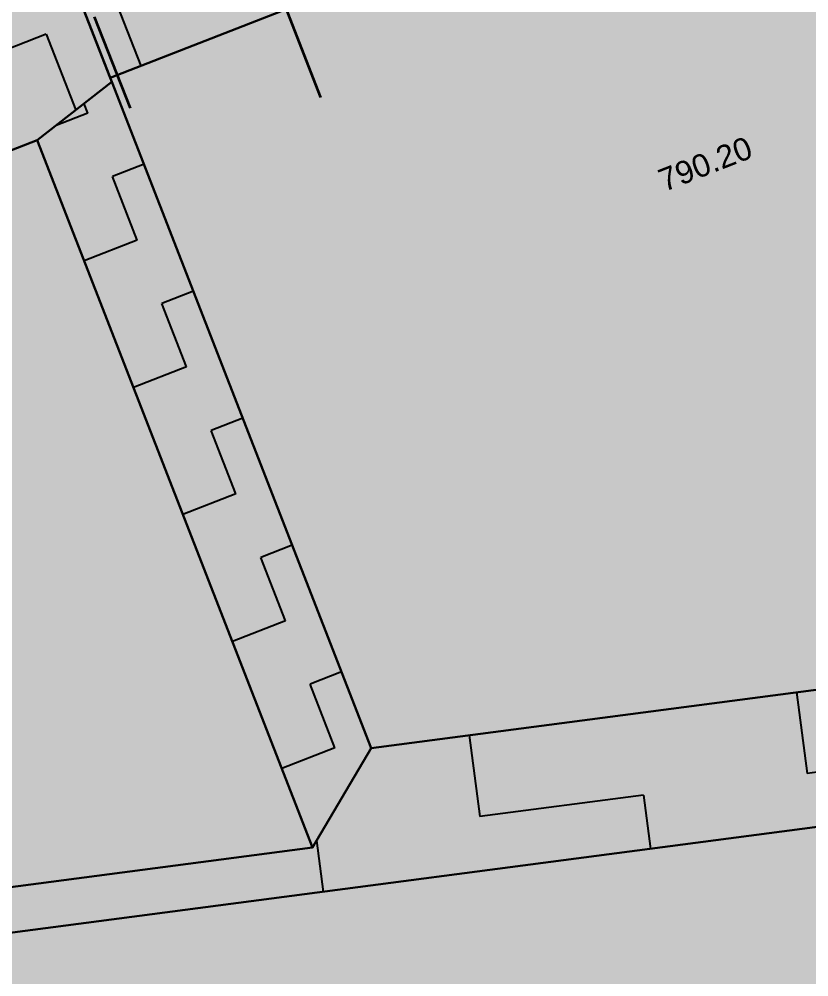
# Model space of a CAD drawing. Header units: metres. Extents: x 2688466 to 2688595, y 1221626 to 1221756.
# Drawn here: x 2688543.573 to 2688547.054, y 1221691.663 to 1221695.882 of the extents above; entities that cross this region are included whole.
import ezdxf

# ---------------------------------------------------------------- set-up
doc = ezdxf.new("R2010")
doc.units = ezdxf.units.M
doc.linetypes.add('AUSGEZOGEN', pattern=[0])
for name, color, linetype, lineweight in [('Beton Ansicht', 7, 'AUSGEZOGEN', 35), ('Schnittbeschriftung', 7, 'AUSGEZOGEN', 50), ('Standard', 7, 'AUSGEZOGEN', 13)]:
    doc.layers.add(name, color=color, linetype=linetype, lineweight=lineweight)
doc.styles.add('ARIAL', font='arial.ttf')

msp = doc.modelspace()

# ---------------------------------------------------------------- hatches: boundary and pattern name
at = {"layer": 'Standard', "linetype": 'AUSGEZOGEN', "lineweight": 13, "transparency": 33554559}
h = msp.add_hatch(color=7, dxfattribs=at)
h.set_gradient(color1=(140, 255, 140), color2=(140, 255, 140), one_color=1)
h.paths.add_polyline_path([(2688556.6801, 1221701.5129), (2688556.0548, 1221701.2597), (2688551.9919, 1221699.6639), (2688551.4983, 1221699.4705), (2688548.6365, 1221698.3814), (2688546.3199, 1221697.5047), (2688546.049, 1221697.4036), (2688543.6358, 1221696.4948), (2688543.975, 1221695.6237), (2688560.9653, 1221702.2407), (2688560.639, 1221703.0785)], flags=0)
at = {"layer": 'Standard', "linetype": 'AUSGEZOGEN', "lineweight": 25, "transparency": 33554687}
h = msp.add_hatch(dxfattribs=at)
h.set_pattern_fill('MUSTER', scale=0.6975, angle=201.28, style=0, pattern_type=2)
h.set_pattern_definition([(201.28, (2688527.2504, 1221729.3488), (-0.396802, -0.903084), [0.6975, -0.6975]), (291.28, (2688527.2504, 1221729.3488), (0.903084, -0.396802), [0.6975, -0.6975])])
h.paths.add_polyline_path([(2688556.0548, 1221701.2597), (2688551.9919, 1221699.6639), (2688551.4983, 1221699.4705), (2688548.6365, 1221698.3814), (2688546.3199, 1221697.5047), (2688546.049, 1221697.4036), (2688543.6358, 1221696.4948), (2688543.975, 1221695.6237), (2688560.9653, 1221702.2407), (2688560.639, 1221703.0785), (2688556.6801, 1221701.5129)], flags=0)
at = {"layer": 'Standard', "linetype": 'AUSGEZOGEN', "lineweight": 13, "transparency": 33554559}
h = msp.add_hatch(color=7, dxfattribs=at)
h.set_gradient(color1=(199, 199, 199), color2=(199, 199, 199), one_color=1)
h.paths.add_polyline_path([(2688555.2868, 1221693.8585), (2688555.5198, 1221693.9492), (2688554.4129, 1221696.7913), (2688561.9452, 1221699.7248), (2688560.9653, 1221702.2407), (2688546.1183, 1221696.4584), (2688547.4735, 1221692.9785), (2688548.6987, 1221693.1392), (2688548.7606, 1221692.9802), (2688554.7243, 1221695.3028)], flags=0)
h = msp.add_hatch(color=7, dxfattribs=at)
h.set_gradient(color1=(140, 255, 140), color2=(140, 255, 140), one_color=1)
h.paths.add_polyline_path([(2688541.5361, 1221695.7264), (2688541.2125, 1221695.6363), (2688541.072, 1221695.5963), (2688541.006, 1221695.5042), (2688541.0209, 1221695.4658), (2688541.8856, 1221694.8678), (2688541.6047, 1221694.7584), (2688541.4486, 1221694.6976), (2688541.1304, 1221694.5737), (2688540.7443, 1221694.4233), (2688541.4167, 1221694.4772), (2688543.6531, 1221695.3481), (2688543.9823, 1221695.6051), (2688543.6439, 1221696.4739), (2688542.4109, 1221696.0095)], flags=0)
at = {"layer": 'Standard', "linetype": 'AUSGEZOGEN', "lineweight": 25, "transparency": 33554687}
h = msp.add_hatch(dxfattribs=at)
h.set_pattern_fill('MUSTER', scale=0.8775, angle=201.28, style=0, pattern_type=2)
h.set_pattern_definition([(201.28, (2688527.0456, 1221728.8827), (-0.499203, -1.136138), [0.8775, -0.8775]), (291.28, (2688527.0456, 1221728.8827), (1.136138, -0.499203), [0.8775, -0.8775])])
h.paths.add_polyline_path([(2688541.4486, 1221694.6976), (2688541.1304, 1221694.5737), (2688540.7443, 1221694.4233), (2688541.4167, 1221694.4772), (2688543.6531, 1221695.3481), (2688543.9823, 1221695.6051), (2688543.6439, 1221696.4739), (2688542.4109, 1221696.0095), (2688541.5361, 1221695.7264), (2688541.072, 1221695.5963), (2688541.006, 1221695.5042), (2688541.0209, 1221695.4658), (2688541.8856, 1221694.8678), (2688541.6047, 1221694.7584)], flags=0)
at = {"layer": 'Standard', "linetype": 'AUSGEZOGEN', "lineweight": 13, "transparency": 33554559}
h = msp.add_hatch(color=7, dxfattribs=at)
h.set_gradient(color1=(199, 199, 199), color2=(199, 199, 199), one_color=1)
h.paths.add_polyline_path([(2688544.2653, 1221694.8783), (2688546.4086, 1221695.713), (2688546.1183, 1221696.4584), (2688543.975, 1221695.6237)], flags=0)
h = msp.add_hatch(color=7, dxfattribs=at)
h.set_gradient(color1=(199, 199, 199), color2=(199, 199, 199), one_color=1)
h.paths.add_polyline_path([(2688545.1252, 1221692.6704), (2688547.4735, 1221692.9785), (2688546.4086, 1221695.713), (2688544.2653, 1221694.8783)], flags=0)
h = msp.add_hatch(color=7, dxfattribs=at)
h.set_gradient(color1=(240, 240, 180), color2=(240, 240, 180), one_color=1)
h.paths.add_polyline_path([(2688543.8926, 1221694.7331), (2688544.2653, 1221694.8783), (2688543.9823, 1221695.6051), (2688543.6531, 1221695.3481)], flags=0)
at = {"layer": 'Standard', "linetype": 'AUSGEZOGEN', "lineweight": 25, "transparency": 33554687}
h = msp.add_hatch(dxfattribs=at)
h.set_pattern_fill('MUSTER', scale=0.3, angle=111.28, style=0, pattern_type=2)
h.set_pattern_definition([(111.28, (2688527.26715, 1221731.49634), (-0.3884232, 0.1706676), [0.3, -0.3]), (201.28, (2688527.26715, 1221731.49634), (-0.1706676, -0.3884232), [0.3, -0.3])])
h.paths.add_polyline_path([(2688543.6531, 1221695.3481), (2688544.8663, 1221692.233), (2688545.1252, 1221692.6704), (2688543.9823, 1221695.6051)], flags=0)
at = {"layer": 'Standard', "linetype": 'AUSGEZOGEN', "lineweight": 13, "transparency": 33554559}
h = msp.add_hatch(color=7, dxfattribs=at)
h.set_gradient(color1=(199, 199, 199), color2=(199, 199, 199), one_color=1)
h.paths.add_polyline_path([(2688541.6562, 1221693.8622), (2688543.8926, 1221694.7331), (2688543.6531, 1221695.3481), (2688541.4167, 1221694.4772)], flags=0)
h = msp.add_hatch(color=7, dxfattribs=at)
h.set_gradient(color1=(240, 240, 180), color2=(240, 240, 180), one_color=1)
h.paths.add_polyline_path([(2688544.8663, 1221692.233), (2688545.1252, 1221692.6704), (2688544.2653, 1221694.8783), (2688543.8926, 1221694.7331)], flags=0)
h = msp.add_hatch(color=7, dxfattribs=at)
h.set_gradient(color1=(199, 199, 199), color2=(199, 199, 199), one_color=1)
h.paths.add_polyline_path([(2688542.4159, 1221691.9115), (2688544.8663, 1221692.233), (2688543.8926, 1221694.7331), (2688541.6562, 1221693.8622)], flags=0)
at = {"layer": 'Standard', "linetype": 'AUSGEZOGEN', "lineweight": 25, "transparency": 33554687}
h = msp.add_hatch(dxfattribs=at)
h.set_pattern_fill('MUSTER', scale=0.7275, angle=187.47, style=0, pattern_type=2)
h.set_pattern_definition([(187.47, (2688526.7905, 1221729.5232), (-0.626746, -0.815906), [0.7275, -0.7275]), (277.47, (2688526.7905, 1221729.5232), (0.815906, -0.626746), [0.7275, -0.7275])])
h.paths.add_polyline_path([(2688542.4907, 1221691.7195), (2688548.3103, 1221692.4831), (2688548.6987, 1221693.1392), (2688545.1252, 1221692.6704), (2688544.8663, 1221692.233), (2688542.4159, 1221691.9115), (2688541.4421, 1221692.4879), (2688541.2335, 1221692.4637)], flags=0)
at = {"layer": 'Standard', "linetype": 'AUSGEZOGEN', "lineweight": 13, "transparency": 33554559}
h = msp.add_hatch(color=7, dxfattribs=at)
h.set_gradient(color1=(240, 240, 180), color2=(240, 240, 180), one_color=1)
h.paths.add_polyline_path([(2688544.8663, 1221692.233), (2688542.4159, 1221691.9115), (2688541.4421, 1221692.4879), (2688541.2335, 1221692.4637), (2688542.4907, 1221691.7195), (2688547.6977, 1221692.4027), (2688547.4735, 1221692.9785), (2688545.1252, 1221692.6704)], flags=0)
h = msp.add_hatch(color=7, dxfattribs=at)
h.set_gradient(color1=(199, 199, 199), color2=(199, 199, 199), one_color=1)
h.paths.add_polyline_path([(2688543.3128, 1221689.6086), (2688548.5199, 1221690.2917), (2688547.6977, 1221692.4027), (2688542.4907, 1221691.7195)], flags=0)

# ---------------------------------------------------------------- linework, layer by layer
at = {"layer": 'Beton Ansicht', "linetype": 'AUSGEZOGEN', "lineweight": 35, "transparency": 33554687}
for p, q in [((2688544.9031, 1221695.5371), (2688544.7459, 1221695.9406)), ((2688544.0633, 1221695.489), (2688543.9061, 1221695.8925))]:
    msp.add_line(p, q, dxfattribs=at)
at = {"layer": 'Schnittbeschriftung', "color": 7, "linetype": 'AUSGEZOGEN', "lineweight": 25, "transparency": 33554687}
for points in [[(2688543.975, 1221695.6237), (2688543.6358, 1221696.4948), (2688546.049, 1221697.4036), (2688546.3199, 1221697.5047), (2688548.6365, 1221698.3814), (2688551.4983, 1221699.4705), (2688551.9919, 1221699.6639), (2688556.0548, 1221701.2597), (2688556.6801, 1221701.5129), (2688560.639, 1221703.0785), (2688560.9653, 1221702.2407), (2688543.975, 1221695.6237)], [(2688543.975, 1221695.6237), (2688560.9653, 1221702.2407), (2688561.9452, 1221699.7248), (2688554.4129, 1221696.7913), (2688555.5198, 1221693.9492), (2688555.2868, 1221693.8585), (2688555.2868, 1221693.8585), (2688554.7243, 1221695.3028), (2688548.7606, 1221692.9802), (2688548.6987, 1221693.1392), (2688545.1252, 1221692.6704), (2688543.9823, 1221695.6051), (2688543.975, 1221695.6237)], [(2688541.4167, 1221694.4772), (2688540.7443, 1221694.4233), (2688541.1304, 1221694.5737), (2688541.4486, 1221694.6976), (2688541.6047, 1221694.7584), (2688540.8088, 1221695.3095), (2688541.0459, 1221695.4018), (2688541.006, 1221695.5042), (2688541.072, 1221695.5963), (2688541.5361, 1221695.7264), (2688542.4109, 1221696.0095), (2688543.6439, 1221696.4739), (2688543.9823, 1221695.6051), (2688543.6531, 1221695.3481), (2688541.4167, 1221694.4772)], [(2688543.6531, 1221695.3481), (2688543.9823, 1221695.6051), (2688545.1252, 1221692.6704), (2688544.8663, 1221692.233), (2688543.6531, 1221695.3481)], [(2688544.8663, 1221692.233), (2688542.4159, 1221691.9115), (2688541.4167, 1221694.4772), (2688543.6531, 1221695.3481), (2688544.8663, 1221692.233)], [(2688555.5665, 1221693.9674), (2688556.1471, 1221692.4765), (2688555.8675, 1221692.3676), (2688555.8672, 1221692.3675), (2688555.5951, 1221693.0664), (2688549.0725, 1221690.5261), (2688549.1325, 1221690.3721), (2688543.3128, 1221689.6086), (2688542.4907, 1221691.7195), (2688548.3103, 1221692.4831), (2688548.4193, 1221692.2034), (2688554.942, 1221694.7437), (2688555.2868, 1221693.8585), (2688555.5665, 1221693.9674)], [(2688542.4907, 1221691.7195), (2688541.2335, 1221692.4637), (2688541.4421, 1221692.4879), (2688542.4159, 1221691.9115), (2688544.8663, 1221692.233), (2688545.1252, 1221692.6704), (2688548.6987, 1221693.1392), (2688548.3103, 1221692.4831), (2688542.4907, 1221691.7195)]]:
    msp.add_lwpolyline(points, close=True, dxfattribs=at)
msp.add_lwpolyline([(2688541.2125, 1221695.6363), (2688541.5361, 1221695.7264), (2688542.4109, 1221696.0095), (2688543.6439, 1221696.4739), (2688543.9823, 1221695.6051), (2688543.6531, 1221695.3481), (2688541.4167, 1221694.4772)], dxfattribs=at)

# ---------------------------------------------------------------- texts
at = {"layer": 'Schnittbeschriftung', "color": 1, "lineweight": 13, "transparency": 33554687, "insert": (2688546.6157, 1221695.1964), "char_height": 0.1, "width": 0.480198, "attachment_point": 8, "rotation": 21.28, "style": 'ARIAL'}
msp.add_mtext('\\W1.00;790.20', dxfattribs=at)

doc.saveas('drawing.dxf')
